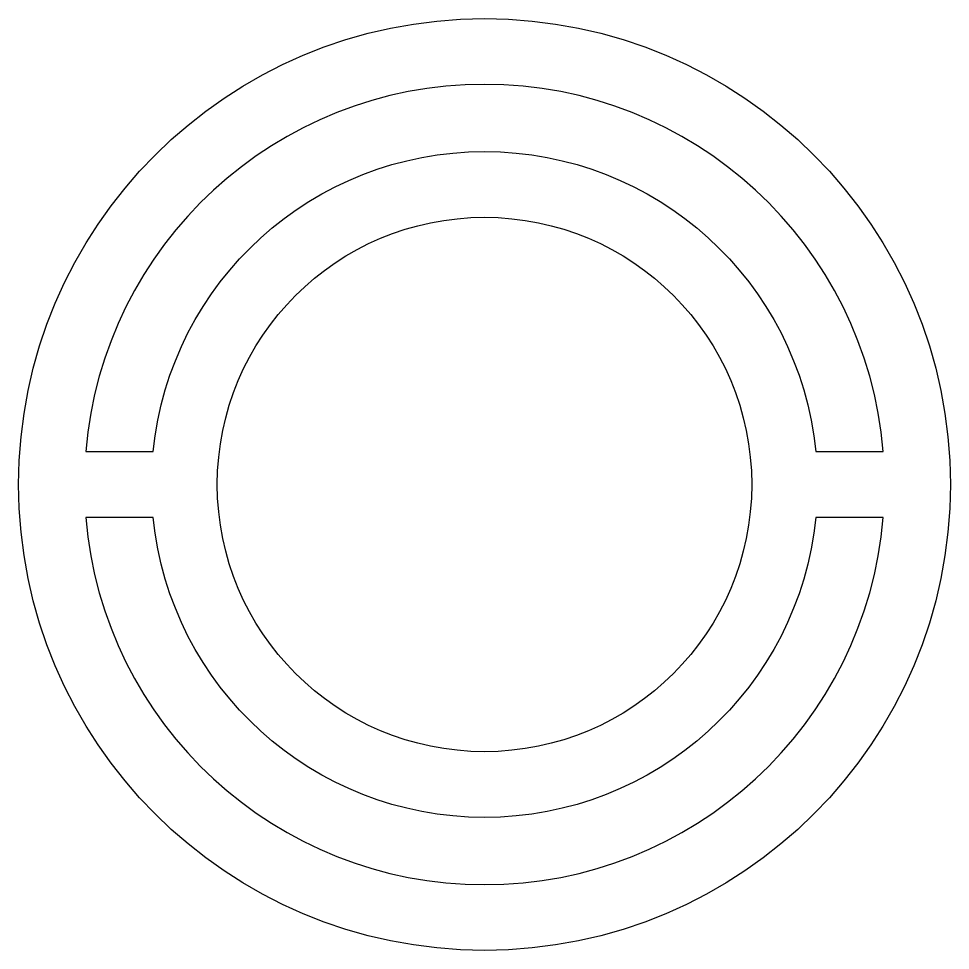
# Model space of a CAD drawing. Header units: millimetres. Extents: x -17 to 17, y -17 to 17.
import ezdxf

# ---------------------------------------------------------------- set-up
doc = ezdxf.new("R2010")
doc.units = ezdxf.units.MM
doc.layers.get('0').update_dxf_attribs({"linetype": 'CONTINUOUS'})

msp = doc.modelspace()

# ---------------------------------------------------------------- linework, layer by layer
for points in [[(14.551, 1.2, 0.920924), (-14.551, 1.2), (-12.091, 1.2, -0.905663), (12.091, 1.2)], [(-14.551, -1.2, 0.920924), (14.551, -1.2), (12.091, -1.2, -0.905663), (-12.091, -1.2)]]:
    msp.add_lwpolyline(points, format="xyb", close=True)
for radius in [17, 17, 9.75]:
    msp.add_circle((0, 0), radius)

doc.saveas('drawing.dxf')
